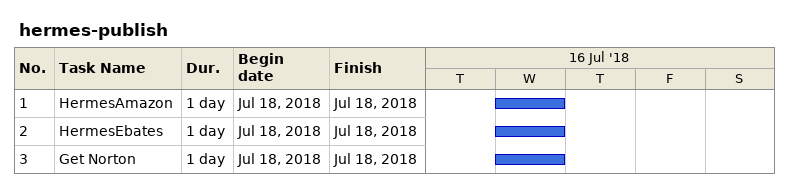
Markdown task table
hermes-publish

| ID | Task | Duration | Start | Finish |
|---|---|---|---|---|
| 1 | HermesAmazon | 1d | 2018-07-18 | 2018-07-18 |
| 2 | HermesEbates | 1d | 2018-07-18 | 2018-07-18 |
| 3 | Get Norton | 1d | 2018-07-18 | 2018-07-18 |
